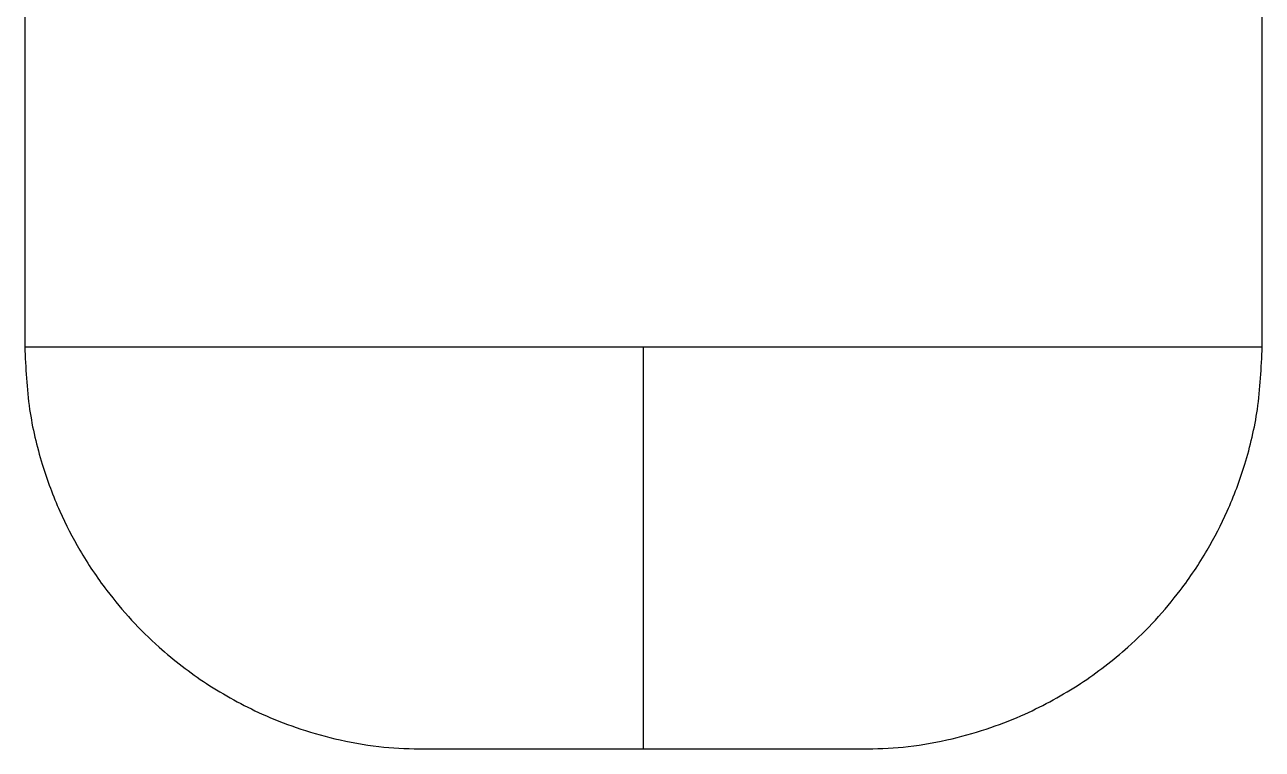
# Model space of a CAD drawing. Header units: centimetres. Extents: x 470464 to 524273, y 49611 to 59074.
# Drawn here: x 508655.26 to 508663.56, y 50541.76 to 50546.61 of the extents above; entities that cross this region are included whole.
import ezdxf

# ---------------------------------------------------------------- set-up
doc = ezdxf.new("R2010")
doc.units = ezdxf.units.CM
doc.header["$MEASUREMENT"] = 0
doc.layers.add('vinç', color=7, linetype='Continuous')

# ---------------------------------------------------------------- blocks, each defined once
blk = doc.blocks.new('dytjtyjtydhrshtjy')
at = {"color": 2, "linetype": 'Continuous', "lineweight": 25}
for p, q in [((427560.2682, 68736.8089), (427560.2682, 68734.5089)), ((427568.5682, 68734.5089), (427568.5682, 68736.812))]:
    blk.add_line(p, q, dxfattribs=at)
at = {"color": 2}
blk.add_line((427562.9137, 68731.8122), (427565.9218, 68731.8121), dxfattribs=at)
at = {"color": 2, "linetype": 'Continuous', "lineweight": 25}
for points, knots in [([(427560.2682, 68734.5089), (427560.2682, 68734.5089), (427560.29, 68734.5089), (427560.3851, 68734.5089), (427560.4585, 68734.5089), (427560.6607, 68734.5089), (427560.7896, 68734.5089), (427561.0998, 68734.5089), (427561.2812, 68734.5089), (427561.6863, 68734.5089), (427561.9101, 68734.5089), (427562.3846, 68734.5089), (427562.6352, 68734.5089), (427563.1461, 68734.5089), (427563.4062, 68734.5089), (427563.92, 68734.5089), (427564.1737, 68734.5089), (427564.4182, 68734.5089)], [0, 0, 0, 0, 0.125, 0.125, 0.25, 0.25, 0.375, 0.375, 0.5, 0.5, 0.625, 0.625, 0.75, 0.75, 0.875, 0.875, 1, 1, 1, 1]), ([(427560.2682, 68734.5089), (427560.2745, 68734.3685), (427560.2864, 68734.102), (427560.3747, 68733.7323), (427560.492, 68733.4171), (427560.6377, 68733.1339), (427560.8007, 68732.89), (427560.9814, 68732.6745), (427561.2003, 68732.4592), (427561.4883, 68732.2379), (427561.8029, 68732.0655), (427562.0949, 68731.9495), (427562.3561, 68731.8746), (427562.6329, 68731.8225), (427562.8231, 68731.8155), (427562.9137, 68731.8122)], [0, 0, 0, 0, 0.1005248, 0.1909077, 0.271143, 0.3412256, 0.4188487, 0.4809694, 0.5425994, 0.6386771, 0.7404053, 0.7987463, 0.8636365, 0.935074, 1, 1, 1, 1]), ([(427564.4182, 68731.8089), (427564.4182, 68731.8089), (427564.4182, 68731.82), (427564.4182, 68731.8642), (427564.4182, 68731.8973), (427564.4182, 68731.9847), (427564.4182, 68732.039), (427564.4182, 68732.1673), (427564.4182, 68732.2414), (427564.4182, 68732.4076), (427564.4182, 68732.4997), (427564.4182, 68732.6996), (427564.4182, 68732.8075), (427564.4182, 68733.0362), (427564.4182, 68733.1571), (427564.4182, 68733.409), (427564.4182, 68733.5401), (427564.4182, 68733.809), (427564.4182, 68733.9469), (427564.4182, 68734.2261), (427564.4182, 68734.3675), (427564.4182, 68734.5089)], [0, 0, 0, 0, 0.1, 0.1, 0.2, 0.2, 0.3, 0.3, 0.4, 0.4, 0.5, 0.5, 0.6, 0.6, 0.7, 0.7, 0.8, 0.8, 0.9, 0.9, 1, 1, 1, 1]), ([(427564.4182, 68734.5089), (427564.6628, 68734.5089), (427564.9165, 68734.5089), (427565.4303, 68734.5089), (427565.6904, 68734.5089), (427566.2013, 68734.5089), (427566.4519, 68734.5089), (427566.9264, 68734.5089), (427567.1501, 68734.5089), (427567.5553, 68734.5089), (427567.7367, 68734.5089), (427568.0469, 68734.5089), (427568.1757, 68734.5089), (427568.378, 68734.5089), (427568.4514, 68734.5089), (427568.5465, 68734.5089), (427568.5682, 68734.5089), (427568.5682, 68734.5089)], [0, 0, 0, 0, 0.125, 0.125, 0.25, 0.25, 0.375, 0.375, 0.5, 0.5, 0.625, 0.625, 0.75, 0.75, 0.875, 0.875, 1, 1, 1, 1]), ([(427565.9218, 68731.8121), (427566.0127, 68731.8154), (427566.2033, 68731.8225), (427566.4804, 68731.8746), (427566.7416, 68731.9495), (427567.0336, 68732.0655), (427567.3482, 68732.2379), (427567.6362, 68732.4592), (427567.855, 68732.6745), (427568.0357, 68732.89), (427568.1987, 68733.1339), (427568.3445, 68733.4171), (427568.4618, 68733.7323), (427568.55, 68734.102), (427568.562, 68734.3685), (427568.5682, 68734.5089)], [0, 0, 0, 0, 0.0651426, 0.1365635, 0.2014386, 0.2597662, 0.3614708, 0.4575263, 0.5191419, 0.5812483, 0.6588534, 0.7289198, 0.8091365, 0.8994985, 1, 1, 1, 1])]:
    blk.add_open_spline(points, degree=3, knots=knots, dxfattribs=at)
blk = doc.blocks.new('EAWREWFWEFWEGWR')
at = {"layer": 'vinç', "color": 0}
blk.add_blockref('dytjtyjtydhrshtjy', (1111, 30), dxfattribs=at)

msp = doc.modelspace()

# ---------------------------------------------------------------- block references
at = {"layer": 'vinç', "color": 0}
msp.add_blockref('EAWREWFWEFWEGWR', (79983.9933, -18220.0537), dxfattribs=at)

doc.saveas('drawing.dxf')
